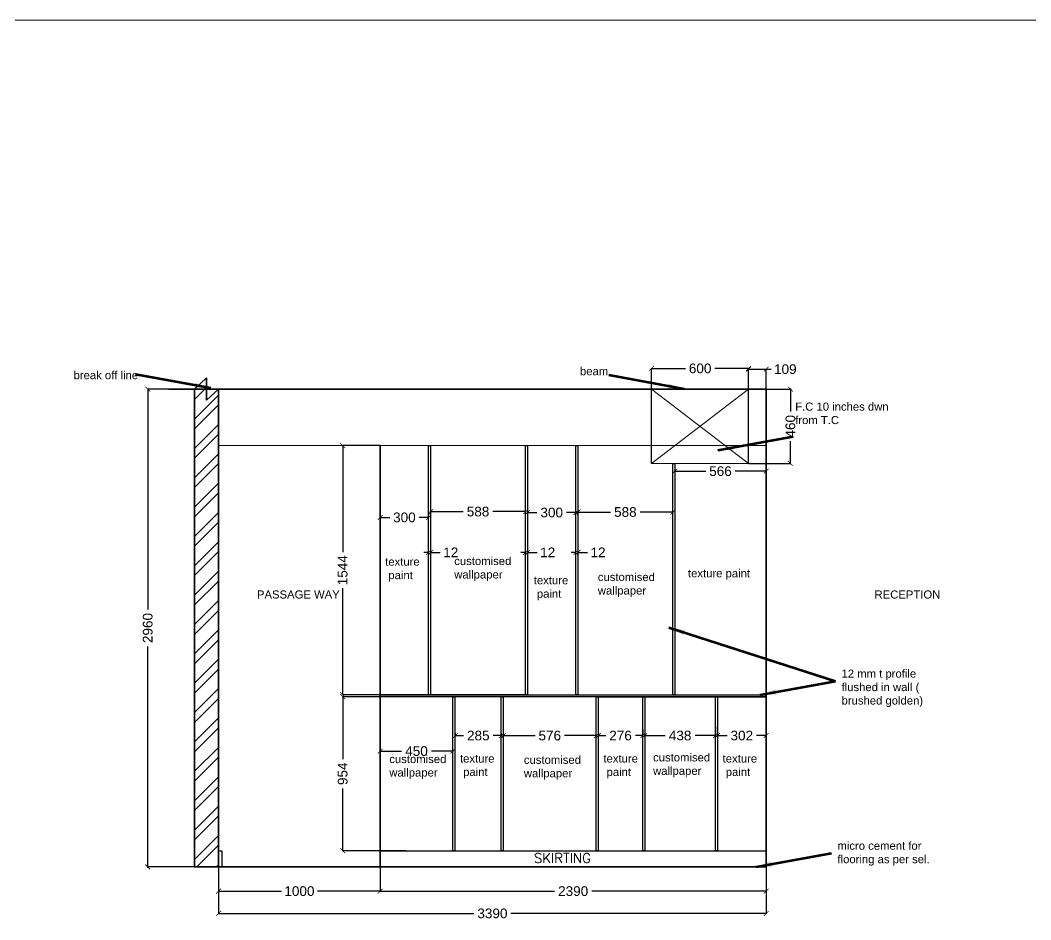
# Model space of a CAD drawing. Header units: millimetres. Extents: x 1464389 to 1998638, y -29162 to 256806.
# Drawn here: x 1547178 to 1553435, y 86142 to 91715 of the extents above; entities that cross this region are included whole.
import ezdxf

# ---------------------------------------------------------------- set-up
doc = ezdxf.new("R2010")
doc.units = ezdxf.units.MM
doc.header["$LTSCALE"] = 15
doc.header["$PDMODE"] = 35
doc.layers.get('0').update_dxf_attribs({"lineweight": 5})
for name, color, linetype, lineweight in [('A-Hatch', 251, 'Continuous', 9), ('dimension', 1, 'Continuous', 25), ('leader', 10, 'Continuous', 18), ('LS_DR_TEXT', 7, 'Continuous', 13), ('LS_DR_Wall', 5, 'Continuous', 35)]:
    doc.layers.add(name, color=color, linetype=linetype, lineweight=lineweight)
doc.layers.add('Furnitures', color=7, linetype='Continuous', lineweight=25, true_color=0x753b00)
doc.layers.add('LS_DR_Skirting', color=154, linetype='Continuous')
doc.layers.add('WALLS', color=200, linetype='Continuous')
doc.styles.add('ARIAL', font='arial.ttf')
doc.styles.add('ROMANS', font='romans.shx')
doc.dimstyles.new('MD50', dxfattribs={"dimscale": 50, "dimtxt": 1.9, "dimasz": 1.3, "dimexe": 1.3, "dimexo": 2.38, "dimgap": 1, "dimtad": 1, "dimdec": 0, "dimzin": 3, "dimdsep": 46, "dimtxsty": 'ROMANS', "dimblk": 'OBLIQUE', "dimcen": -1.9, "dimdle": 1.3, "dimclrd": 150, "dimclre": 150, "dimclrt": 256, "dimadec": 0, "dimazin": 0, "dimtfac": 1, "dimtdec": 0, "dimtix": 1, "dimtmove": 2, "dimatfit": 3, "dimfxl": 1, "dimtolj": 1, "dimtzin": 3, "dimarcsym": 0})
doc.dimstyles.new('SC-25', dxfattribs={"dimtxt": 60, "dimasz": 30, "dimexe": 0, "dimexo": 0, "dimgap": 25, "dimtad": 0, "dimdec": 0, "dimzin": 0, "dimdsep": 46, "dimtxsty": 'ARIAL', "dimblk": 'ARCHTICK', "dimcen": 0.09, "dimdle": 3, "dimclrd": 251, "dimclre": 251, "dimclrt": 1, "dimadec": 0, "dimazin": 0, "dimtfac": 1, "dimtdec": 0, "dimtofl": 0, "dimtmove": 0, "dimatfit": 2, "dimfxl": 100, "dimtolj": 1, "dimtzin": 0, "dimarcsym": 0})

# ---------------------------------------------------------------- blocks, each defined once
blk = doc.blocks.new('_Oblique')
at = {"color": 0, "linetype": 'ByBlock', "lineweight": -2}
blk.add_line((-0.5, -0.5), (0.5, 0.5), dxfattribs=at)
blk = doc.blocks.new('_ArchTick')
at = {"color": 0, "linetype": 'ByBlock', "const_width": 0.15}
blk.add_lwpolyline([(-0.5, -0.5), (0.5, 0.5)], dxfattribs=at)
blk = doc.blocks.new('*D2290')
at = {"layer": 'Defpoints', "color": 0, "ltscale": 0.25, "transparency": 16777216}
for p in [(1548407, 86469.5), (1549407, 86469.5), (1549407, 86319.4)]:
    blk.add_point(p, dxfattribs=at)
at = {"layer": 'dimension', "color": 251, "lineweight": -2, "ltscale": 0.25, "transparency": 16777216}
for p, q in [((1548407, 86469.5), (1548407, 86319.4)), ((1549407, 86469.5), (1549407, 86319.4)), ((1548404, 86319.4), (1548795.4, 86319.4)), ((1549410, 86319.4), (1549018.7, 86319.4))]:
    blk.add_line(p, q, dxfattribs=at)
at = {"layer": 'dimension', "color": 251, "lineweight": -2, "ltscale": 0.25, "transparency": 16777216, "xscale": 30, "yscale": 30, "zscale": 30, "rotation": 180}
blk.add_blockref('_ArchTick', (1548407, 86319.4), dxfattribs=at)
at = {"layer": 'dimension', "color": 251, "lineweight": -2, "ltscale": 0.25, "transparency": 16777216, "xscale": 30, "yscale": 30, "zscale": 30}
blk.add_blockref('_ArchTick', (1549407, 86319.4), dxfattribs=at)
at = {"layer": 'dimension', "color": 1, "ltscale": 0.25, "transparency": 16777216, "insert": (1548907, 86319.4), "char_height": 60, "attachment_point": 5, "style": 'ARIAL'}
blk.add_mtext('\\A1;1000', dxfattribs=at)
blk = doc.blocks.new('*D2291')
at = {"layer": 'Defpoints', "color": 0, "ltscale": 0.25, "transparency": 16777216}
for p in [(1549407, 86469.5), (1551796.8, 86469.5), (1551796.8, 86319.4)]:
    blk.add_point(p, dxfattribs=at)
at = {"layer": 'dimension', "color": 251, "lineweight": -2, "ltscale": 0.25, "transparency": 16777216}
for p, q in [((1549407, 86469.5), (1549407, 86319.4)), ((1551796.8, 86469.5), (1551796.8, 86319.4)), ((1549404, 86319.4), (1550486.9, 86319.4)), ((1551799.8, 86319.4), (1550716.9, 86319.4))]:
    blk.add_line(p, q, dxfattribs=at)
at = {"layer": 'dimension', "color": 251, "lineweight": -2, "ltscale": 0.25, "transparency": 16777216, "xscale": 30, "yscale": 30, "zscale": 30, "rotation": 180}
blk.add_blockref('_ArchTick', (1549407, 86319.4), dxfattribs=at)
at = {"layer": 'dimension', "color": 251, "lineweight": -2, "ltscale": 0.25, "transparency": 16777216, "xscale": 30, "yscale": 30, "zscale": 30}
blk.add_blockref('_ArchTick', (1551796.8, 86319.4), dxfattribs=at)
at = {"layer": 'dimension', "color": 1, "ltscale": 0.25, "transparency": 16777216, "insert": (1550601.9, 86319.4), "char_height": 60, "attachment_point": 5, "style": 'ARIAL'}
blk.add_mtext('\\A1;2390', dxfattribs=at)
blk = doc.blocks.new('*D1637')
at = {"layer": 'Defpoints', "color": 0, "ltscale": 0.25, "transparency": 16777216}
for p in [(1548407, 86469.5), (1551796.8, 86469.5), (1551796.8, 86181.3)]:
    blk.add_point(p, dxfattribs=at)
at = {"layer": 'dimension', "color": 251, "lineweight": -2, "ltscale": 0.25, "transparency": 16777216}
for p, q in [((1548407, 86469.5), (1548407, 86181.3)), ((1551796.8, 86469.5), (1551796.8, 86181.3)), ((1548404, 86181.3), (1549987.5, 86181.3)), ((1551799.8, 86181.3), (1550216.4, 86181.3))]:
    blk.add_line(p, q, dxfattribs=at)
at = {"layer": 'dimension', "color": 251, "lineweight": -2, "ltscale": 0.25, "transparency": 16777216, "xscale": 30, "yscale": 30, "zscale": 30, "rotation": 180}
blk.add_blockref('_ArchTick', (1548407, 86181.3), dxfattribs=at)
at = {"layer": 'dimension', "color": 251, "lineweight": -2, "ltscale": 0.25, "transparency": 16777216, "xscale": 30, "yscale": 30, "zscale": 30}
blk.add_blockref('_ArchTick', (1551796.8, 86181.3), dxfattribs=at)
at = {"layer": 'dimension', "color": 1, "ltscale": 0.25, "transparency": 16777216, "insert": (1550101.9, 86181.3), "char_height": 60, "attachment_point": 5, "style": 'ARIAL'}
blk.add_mtext('\\A1;3390', dxfattribs=at)
blk = doc.blocks.new('*D2292')
at = {"layer": 'Defpoints', "color": 0, "ltscale": 0.25, "transparency": 16777216}
for p in [(1547968, 89429.5), (1548257, 89429.5), (1548257, 86469.5)]:
    blk.add_point(p, dxfattribs=at)
at = {"layer": 'dimension', "color": 251, "lineweight": -2, "ltscale": 0.25, "transparency": 16777216}
for p, q in [((1547968, 89432.5), (1547968, 88064.5)), ((1548257, 89429.5), (1547968, 89429.5)), ((1547968, 86466.5), (1547968, 87834.5)), ((1548257, 86469.5), (1547968, 86469.5))]:
    blk.add_line(p, q, dxfattribs=at)
at = {"layer": 'dimension', "color": 251, "lineweight": -2, "ltscale": 0.25, "transparency": 16777216, "xscale": 30, "yscale": 30, "zscale": 30}
for p, rotation in [((1547968, 89429.5), 90), ((1547968, 86469.5), 270)]:
    blk.add_blockref('_ArchTick', p, dxfattribs=dict(at, rotation=rotation))
at = {"layer": 'dimension', "color": 1, "ltscale": 0.25, "transparency": 16777216, "insert": (1547968, 87949.5), "char_height": 60, "attachment_point": 5, "rotation": 90, "style": 'ARIAL'}
blk.add_mtext('\\A1;2960', dxfattribs=at)
blk = doc.blocks.new('*D2293')
at = {"layer": 'Defpoints', "color": 0, "ltscale": 0.25, "transparency": 16777216}
for p in [(1551687.8, 89429.5), (1551687.8, 88969.5), (1551947, 88969.5)]:
    blk.add_point(p, dxfattribs=at)
at = {"layer": 'dimension', "color": 251, "lineweight": -2, "ltscale": 0.25, "transparency": 16777216}
for p, q in [((1551687.8, 89429.5), (1551947, 89429.5)), ((1551947, 89432.5), (1551947, 89291.9)), ((1551947, 88966.5), (1551947, 89107.1)), ((1551687.8, 88969.5), (1551947, 88969.5))]:
    blk.add_line(p, q, dxfattribs=at)
at = {"layer": 'dimension', "color": 251, "lineweight": -2, "ltscale": 0.25, "transparency": 16777216, "xscale": 30, "yscale": 30, "zscale": 30}
for p, rotation in [((1551947, 89429.5), 90), ((1551947, 88969.5), 270)]:
    blk.add_blockref('_ArchTick', p, dxfattribs=dict(at, rotation=rotation))
at = {"layer": 'dimension', "color": 1, "ltscale": 0.25, "transparency": 16777216, "insert": (1551947, 89199.5), "char_height": 60, "attachment_point": 5, "rotation": 90, "style": 'ARIAL'}
blk.add_mtext('\\A1;460', dxfattribs=at)
blk = doc.blocks.new('*D2294')
at = {"layer": 'Defpoints', "color": 0, "ltscale": 0.25, "transparency": 16777216}
for p in [(1551687.8, 89557.7), (1551087.8, 88969.5), (1551687.8, 88969.5)]:
    blk.add_point(p, dxfattribs=at)
at = {"layer": 'dimension', "color": 251, "lineweight": -2, "ltscale": 0.25, "transparency": 16777216}
for p, q in [((1551084.8, 89557.7), (1551296.5, 89557.7)), ((1551087.8, 88969.5), (1551087.8, 89557.7)), ((1551690.8, 89557.7), (1551479.2, 89557.7)), ((1551687.8, 88969.5), (1551687.8, 89557.7))]:
    blk.add_line(p, q, dxfattribs=at)
at = {"layer": 'dimension', "color": 251, "lineweight": -2, "ltscale": 0.25, "transparency": 16777216, "xscale": 30, "yscale": 30, "zscale": 30, "rotation": 180}
blk.add_blockref('_ArchTick', (1551087.8, 89557.7), dxfattribs=at)
at = {"layer": 'dimension', "color": 251, "lineweight": -2, "ltscale": 0.25, "transparency": 16777216, "xscale": 30, "yscale": 30, "zscale": 30}
blk.add_blockref('_ArchTick', (1551687.8, 89557.7), dxfattribs=at)
at = {"layer": 'dimension', "color": 1, "ltscale": 0.25, "transparency": 16777216, "insert": (1551387.8, 89557.7), "char_height": 60, "attachment_point": 5, "style": 'ARIAL'}
blk.add_mtext('\\A1;600', dxfattribs=at)
blk = doc.blocks.new('*D1638')
at = {"layer": 'Defpoints', "color": 0, "ltscale": 0.25, "transparency": 16777216}
for p in [(1551796.8, 89552.9), (1551687.8, 89433.4), (1551796.8, 89429.5)]:
    blk.add_point(p, dxfattribs=at)
at = {"layer": 'dimension', "color": 251, "lineweight": -2, "ltscale": 0.25, "transparency": 16777216}
for p, q in [((1551684.8, 89552.9), (1551796.8, 89552.9)), ((1551687.8, 89433.4), (1551687.8, 89552.9)), ((1551796.8, 89429.5), (1551796.8, 89552.9)), ((1551796.8, 89552.9), (1551826.8, 89552.9))]:
    blk.add_line(p, q, dxfattribs=at)
at = {"layer": 'dimension', "color": 251, "lineweight": -2, "ltscale": 0.25, "transparency": 16777216, "xscale": 30, "yscale": 30, "zscale": 30, "rotation": 180}
blk.add_blockref('_ArchTick', (1551687.8, 89552.9), dxfattribs=at)
at = {"layer": 'dimension', "color": 251, "lineweight": -2, "ltscale": 0.25, "transparency": 16777216, "xscale": 30, "yscale": 30, "zscale": 30}
blk.add_blockref('_ArchTick', (1551796.8, 89552.9), dxfattribs=at)
at = {"layer": 'dimension', "color": 1, "ltscale": 0.25, "transparency": 16777216, "insert": (1551915.4, 89552.9), "char_height": 60, "attachment_point": 5, "style": 'ARIAL'}
blk.add_mtext('\\A1;109', dxfattribs=at)
blk = doc.blocks.new('*D2295')
at = {"layer": 'Defpoints', "color": 0, "ltscale": 0.25, "transparency": 16777216}
for p in [(1549407, 88634.6), (1549707, 88634.6), (1549707, 88634.6)]:
    blk.add_point(p, dxfattribs=at)
at = {"layer": 'dimension', "color": 251, "lineweight": -2, "ltscale": 0.25, "transparency": 16777216}
for p, q in [((1549404, 88634.6), (1549465.9, 88634.6)), ((1549710, 88634.6), (1549648.2, 88634.6))]:
    blk.add_line(p, q, dxfattribs=at)
at = {"layer": 'dimension', "color": 251, "lineweight": -2, "ltscale": 0.25, "transparency": 16777216, "xscale": 30, "yscale": 30, "zscale": 30, "rotation": 180}
blk.add_blockref('_ArchTick', (1549407, 88634.6), dxfattribs=at)
at = {"layer": 'dimension', "color": 251, "lineweight": -2, "ltscale": 0.25, "transparency": 16777216, "xscale": 30, "yscale": 30, "zscale": 30}
blk.add_blockref('_ArchTick', (1549707, 88634.6), dxfattribs=at)
at = {"layer": 'dimension', "color": 1, "ltscale": 0.25, "transparency": 16777216, "insert": (1549557, 88634.6), "char_height": 60, "attachment_point": 5, "style": 'ARIAL'}
blk.add_mtext('\\A1;300', dxfattribs=at)
blk = doc.blocks.new('*D2296')
at = {"layer": 'Defpoints', "color": 0, "ltscale": 0.25, "transparency": 16777216}
for p in [(1550307, 88670.5), (1550307, 88658), (1549719, 88648.7)]:
    blk.add_point(p, dxfattribs=at)
at = {"layer": 'dimension', "color": 251, "lineweight": -2, "ltscale": 0.25, "transparency": 16777216}
for p, q in [((1549716, 88670.5), (1549921.7, 88670.5)), ((1549719, 88648.7), (1549719, 88670.5)), ((1550310, 88670.5), (1550104.4, 88670.5)), ((1550307, 88658), (1550307, 88670.5))]:
    blk.add_line(p, q, dxfattribs=at)
at = {"layer": 'dimension', "color": 251, "lineweight": -2, "ltscale": 0.25, "transparency": 16777216, "xscale": 30, "yscale": 30, "zscale": 30, "rotation": 180}
blk.add_blockref('_ArchTick', (1549719, 88670.5), dxfattribs=at)
at = {"layer": 'dimension', "color": 251, "lineweight": -2, "ltscale": 0.25, "transparency": 16777216, "xscale": 30, "yscale": 30, "zscale": 30}
blk.add_blockref('_ArchTick', (1550307, 88670.5), dxfattribs=at)
at = {"layer": 'dimension', "color": 1, "ltscale": 0.25, "transparency": 16777216, "insert": (1550013, 88670.5), "char_height": 60, "attachment_point": 5, "style": 'ARIAL'}
blk.add_mtext('\\A1;588', dxfattribs=at)
blk = doc.blocks.new('*D2297')
at = {"layer": 'Defpoints', "color": 0, "ltscale": 0.25, "transparency": 16777216}
for p in [(1550319, 88664.9), (1550619, 88664.9), (1550619, 88664.9)]:
    blk.add_point(p, dxfattribs=at)
at = {"layer": 'dimension', "color": 251, "lineweight": -2, "ltscale": 0.25, "transparency": 16777216}
for p, q in [((1550316, 88664.9), (1550377.9, 88664.9)), ((1550622, 88664.9), (1550560.2, 88664.9))]:
    blk.add_line(p, q, dxfattribs=at)
at = {"layer": 'dimension', "color": 251, "lineweight": -2, "ltscale": 0.25, "transparency": 16777216, "xscale": 30, "yscale": 30, "zscale": 30, "rotation": 180}
blk.add_blockref('_ArchTick', (1550319, 88664.9), dxfattribs=at)
at = {"layer": 'dimension', "color": 251, "lineweight": -2, "ltscale": 0.25, "transparency": 16777216, "xscale": 30, "yscale": 30, "zscale": 30}
blk.add_blockref('_ArchTick', (1550619, 88664.9), dxfattribs=at)
at = {"layer": 'dimension', "color": 1, "ltscale": 0.25, "transparency": 16777216, "insert": (1550469, 88664.9), "char_height": 60, "attachment_point": 5, "style": 'ARIAL'}
blk.add_mtext('\\A1;300', dxfattribs=at)
blk = doc.blocks.new('*D2298')
at = {"layer": 'Defpoints', "color": 0, "ltscale": 0.25, "transparency": 16777216}
for p in [(1551219, 88668), (1550631, 88651.4), (1551219, 88651.4)]:
    blk.add_point(p, dxfattribs=at)
at = {"layer": 'dimension', "color": 251, "lineweight": -2, "ltscale": 0.25, "transparency": 16777216}
for p, q in [((1550628, 88668), (1550833.7, 88668)), ((1550631, 88651.4), (1550631, 88668)), ((1551222, 88668), (1551016.4, 88668)), ((1551219, 88651.4), (1551219, 88668))]:
    blk.add_line(p, q, dxfattribs=at)
at = {"layer": 'dimension', "color": 251, "lineweight": -2, "ltscale": 0.25, "transparency": 16777216, "xscale": 30, "yscale": 30, "zscale": 30, "rotation": 180}
blk.add_blockref('_ArchTick', (1550631, 88668), dxfattribs=at)
at = {"layer": 'dimension', "color": 251, "lineweight": -2, "ltscale": 0.25, "transparency": 16777216, "xscale": 30, "yscale": 30, "zscale": 30}
blk.add_blockref('_ArchTick', (1551219, 88668), dxfattribs=at)
at = {"layer": 'dimension', "color": 1, "ltscale": 0.25, "transparency": 16777216, "insert": (1550925, 88668), "char_height": 60, "attachment_point": 5, "style": 'ARIAL'}
blk.add_mtext('\\A1;588', dxfattribs=at)
blk = doc.blocks.new('*D2299')
at = {"layer": 'Defpoints', "color": 0, "ltscale": 0.25, "transparency": 16777216}
for p in [(1551231, 88920.9), (1551796.8, 88920.9), (1551796.8, 88920.9)]:
    blk.add_point(p, dxfattribs=at)
at = {"layer": 'dimension', "color": 251, "lineweight": -2, "ltscale": 0.25, "transparency": 16777216}
for p, q in [((1551228, 88920.9), (1551422.7, 88920.9)), ((1551799.8, 88920.9), (1551605.2, 88920.9))]:
    blk.add_line(p, q, dxfattribs=at)
at = {"layer": 'dimension', "color": 251, "lineweight": -2, "ltscale": 0.25, "transparency": 16777216, "xscale": 30, "yscale": 30, "zscale": 30, "rotation": 180}
blk.add_blockref('_ArchTick', (1551231, 88920.9), dxfattribs=at)
at = {"layer": 'dimension', "color": 251, "lineweight": -2, "ltscale": 0.25, "transparency": 16777216, "xscale": 30, "yscale": 30, "zscale": 30}
blk.add_blockref('_ArchTick', (1551796.8, 88920.9), dxfattribs=at)
at = {"layer": 'dimension', "color": 1, "ltscale": 0.25, "transparency": 16777216, "insert": (1551513.9, 88920.9), "char_height": 60, "attachment_point": 5, "style": 'ARIAL'}
blk.add_mtext('\\A1;566', dxfattribs=at)
blk = doc.blocks.new('*D1639')
at = {"layer": 'Defpoints', "color": 0, "ltscale": 0.25, "transparency": 16777216}
for p in [(1549719, 88418.2), (1549707, 88403.5), (1549719, 88403.5)]:
    blk.add_point(p, dxfattribs=at)
at = {"layer": 'dimension', "color": 251, "lineweight": -2, "ltscale": 0.25, "transparency": 16777216}
for p, q in [((1549707, 88418.2), (1549677, 88418.2)), ((1549707, 88403.5), (1549707, 88418.2)), ((1549719, 88403.5), (1549719, 88418.2)), ((1549719, 88418.2), (1549779, 88418.2))]:
    blk.add_line(p, q, dxfattribs=at)
at = {"layer": 'dimension', "color": 251, "lineweight": -2, "ltscale": 0.25, "transparency": 16777216, "xscale": 30, "yscale": 30, "zscale": 30}
blk.add_blockref('_ArchTick', (1549707, 88418.2), dxfattribs=at)
at = {"layer": 'dimension', "color": 251, "lineweight": -2, "ltscale": 0.25, "transparency": 16777216, "xscale": 30, "yscale": 30, "zscale": 30, "rotation": 180}
blk.add_blockref('_ArchTick', (1549719, 88418.2), dxfattribs=at)
at = {"layer": 'dimension', "color": 1, "ltscale": 0.25, "transparency": 16777216, "insert": (1549843.9, 88418.2), "char_height": 60, "attachment_point": 5, "style": 'ARIAL'}
blk.add_mtext('\\A1;12', dxfattribs=at)
blk = doc.blocks.new('*D1640')
at = {"layer": 'Defpoints', "color": 0, "ltscale": 0.25, "transparency": 16777216}
for p in [(1550319, 88418.2), (1550307, 88403.5), (1550319, 88403.5)]:
    blk.add_point(p, dxfattribs=at)
at = {"layer": 'dimension', "color": 251, "lineweight": -2, "ltscale": 0.25, "transparency": 16777216}
for p, q in [((1550307, 88418.2), (1550277, 88418.2)), ((1550307, 88403.5), (1550307, 88418.2)), ((1550319, 88403.5), (1550319, 88418.2)), ((1550319, 88418.2), (1550379, 88418.2))]:
    blk.add_line(p, q, dxfattribs=at)
at = {"layer": 'dimension', "color": 251, "lineweight": -2, "ltscale": 0.25, "transparency": 16777216, "xscale": 30, "yscale": 30, "zscale": 30}
blk.add_blockref('_ArchTick', (1550307, 88418.2), dxfattribs=at)
at = {"layer": 'dimension', "color": 251, "lineweight": -2, "ltscale": 0.25, "transparency": 16777216, "xscale": 30, "yscale": 30, "zscale": 30, "rotation": 180}
blk.add_blockref('_ArchTick', (1550319, 88418.2), dxfattribs=at)
at = {"layer": 'dimension', "color": 1, "ltscale": 0.25, "transparency": 16777216, "insert": (1550443.9, 88418.2), "char_height": 60, "attachment_point": 5, "style": 'ARIAL'}
blk.add_mtext('\\A1;12', dxfattribs=at)
blk = doc.blocks.new('*D1641')
at = {"layer": 'Defpoints', "color": 0, "ltscale": 0.25, "transparency": 16777216}
for p in [(1550631, 88418.2), (1550619, 88403.5), (1550631, 88403.5)]:
    blk.add_point(p, dxfattribs=at)
at = {"layer": 'dimension', "color": 251, "lineweight": -2, "ltscale": 0.25, "transparency": 16777216}
for p, q in [((1550619, 88418.2), (1550589, 88418.2)), ((1550619, 88403.5), (1550619, 88418.2)), ((1550631, 88403.5), (1550631, 88418.2)), ((1550631, 88418.2), (1550691, 88418.2))]:
    blk.add_line(p, q, dxfattribs=at)
at = {"layer": 'dimension', "color": 251, "lineweight": -2, "ltscale": 0.25, "transparency": 16777216, "xscale": 30, "yscale": 30, "zscale": 30}
blk.add_blockref('_ArchTick', (1550619, 88418.2), dxfattribs=at)
at = {"layer": 'dimension', "color": 251, "lineweight": -2, "ltscale": 0.25, "transparency": 16777216, "xscale": 30, "yscale": 30, "zscale": 30, "rotation": 180}
blk.add_blockref('_ArchTick', (1550631, 88418.2), dxfattribs=at)
at = {"layer": 'dimension', "color": 1, "ltscale": 0.25, "transparency": 16777216, "insert": (1550755.9, 88418.2), "char_height": 60, "attachment_point": 5, "style": 'ARIAL'}
blk.add_mtext('\\A1;12', dxfattribs=at)
blk = doc.blocks.new('*D2300')
at = {"layer": 'Defpoints', "color": 0, "ltscale": 0.25, "transparency": 16777216}
for p in [(1549407, 87186.9), (1549857, 87186.9), (1549857, 87186.9)]:
    blk.add_point(p, dxfattribs=at)
at = {"layer": 'dimension', "color": 251, "lineweight": -2, "ltscale": 0.25, "transparency": 16777216}
for p, q in [((1549404, 87186.9), (1549539.6, 87186.9)), ((1549860, 87186.9), (1549724.4, 87186.9))]:
    blk.add_line(p, q, dxfattribs=at)
at = {"layer": 'dimension', "color": 251, "lineweight": -2, "ltscale": 0.25, "transparency": 16777216, "xscale": 30, "yscale": 30, "zscale": 30, "rotation": 180}
blk.add_blockref('_ArchTick', (1549407, 87186.9), dxfattribs=at)
at = {"layer": 'dimension', "color": 251, "lineweight": -2, "ltscale": 0.25, "transparency": 16777216, "xscale": 30, "yscale": 30, "zscale": 30}
blk.add_blockref('_ArchTick', (1549857, 87186.9), dxfattribs=at)
at = {"layer": 'dimension', "color": 1, "ltscale": 0.25, "transparency": 16777216, "insert": (1549632, 87186.9), "char_height": 60, "attachment_point": 5, "style": 'ARIAL'}
blk.add_mtext('\\A1;450', dxfattribs=at)
blk = doc.blocks.new('*D2301')
at = {"layer": 'Defpoints', "color": 0, "ltscale": 0.25, "transparency": 16777216}
for p in [(1549872, 87298.1), (1550157, 87298.1), (1550157, 87283.1)]:
    blk.add_point(p, dxfattribs=at)
at = {"layer": 'dimension', "color": 251, "lineweight": -2, "ltscale": 0.25, "transparency": 16777216}
for p, q in [((1549869, 87283.1), (1549922.5, 87283.1)), ((1549872, 87298.1), (1549872, 87283.1)), ((1550160, 87283.1), (1550106.6, 87283.1)), ((1550157, 87298.1), (1550157, 87283.1))]:
    blk.add_line(p, q, dxfattribs=at)
at = {"layer": 'dimension', "color": 251, "lineweight": -2, "ltscale": 0.25, "transparency": 16777216, "xscale": 30, "yscale": 30, "zscale": 30, "rotation": 180}
blk.add_blockref('_ArchTick', (1549872, 87283.1), dxfattribs=at)
at = {"layer": 'dimension', "color": 251, "lineweight": -2, "ltscale": 0.25, "transparency": 16777216, "xscale": 30, "yscale": 30, "zscale": 30}
blk.add_blockref('_ArchTick', (1550157, 87283.1), dxfattribs=at)
at = {"layer": 'dimension', "color": 1, "ltscale": 0.25, "transparency": 16777216, "insert": (1550014.5, 87283.1), "char_height": 60, "attachment_point": 5, "style": 'ARIAL'}
blk.add_mtext('\\A1;285', dxfattribs=at)
blk = doc.blocks.new('*D2302')
at = {"layer": 'Defpoints', "color": 0, "ltscale": 0.25, "transparency": 16777216}
for p in [(1550745, 87283.1), (1550169.1, 87269.2), (1550745, 87269.2)]:
    blk.add_point(p, dxfattribs=at)
at = {"layer": 'dimension', "color": 251, "lineweight": -2, "ltscale": 0.25, "transparency": 16777216}
for p, q in [((1550166.1, 87283.1), (1550365.8, 87283.1)), ((1550169.1, 87269.2), (1550169.1, 87283.1)), ((1550748, 87283.1), (1550548.3, 87283.1)), ((1550745, 87269.2), (1550745, 87283.1))]:
    blk.add_line(p, q, dxfattribs=at)
at = {"layer": 'dimension', "color": 251, "lineweight": -2, "ltscale": 0.25, "transparency": 16777216, "xscale": 30, "yscale": 30, "zscale": 30, "rotation": 180}
blk.add_blockref('_ArchTick', (1550169.1, 87283.1), dxfattribs=at)
at = {"layer": 'dimension', "color": 251, "lineweight": -2, "ltscale": 0.25, "transparency": 16777216, "xscale": 30, "yscale": 30, "zscale": 30}
blk.add_blockref('_ArchTick', (1550745, 87283.1), dxfattribs=at)
at = {"layer": 'dimension', "color": 1, "ltscale": 0.25, "transparency": 16777216, "insert": (1550457.1, 87283.1), "char_height": 60, "attachment_point": 5, "style": 'ARIAL'}
blk.add_mtext('\\A1;576', dxfattribs=at)
blk = doc.blocks.new('*D2303')
at = {"layer": 'Defpoints', "color": 0, "ltscale": 0.25, "transparency": 16777216}
for p in [(1550757, 87320.5), (1551033, 87320.5), (1551033, 87283.1)]:
    blk.add_point(p, dxfattribs=at)
at = {"layer": 'dimension', "color": 251, "lineweight": -2, "ltscale": 0.25, "transparency": 16777216}
for p, q in [((1550754, 87283.1), (1550803.3, 87283.1)), ((1550757, 87320.5), (1550757, 87283.1)), ((1551036, 87283.1), (1550986.8, 87283.1)), ((1551033, 87320.5), (1551033, 87283.1))]:
    blk.add_line(p, q, dxfattribs=at)
at = {"layer": 'dimension', "color": 251, "lineweight": -2, "ltscale": 0.25, "transparency": 16777216, "xscale": 30, "yscale": 30, "zscale": 30, "rotation": 180}
blk.add_blockref('_ArchTick', (1550757, 87283.1), dxfattribs=at)
at = {"layer": 'dimension', "color": 251, "lineweight": -2, "ltscale": 0.25, "transparency": 16777216, "xscale": 30, "yscale": 30, "zscale": 30}
blk.add_blockref('_ArchTick', (1551033, 87283.1), dxfattribs=at)
at = {"layer": 'dimension', "color": 1, "ltscale": 0.25, "transparency": 16777216, "insert": (1550895, 87283.1), "char_height": 60, "attachment_point": 5, "style": 'ARIAL'}
blk.add_mtext('\\A1;276', dxfattribs=at)
blk = doc.blocks.new('*D2304')
at = {"layer": 'Defpoints', "color": 0, "ltscale": 0.25, "transparency": 16777216}
for p in [(1551045, 87338.2), (1551483, 87338.2), (1551483, 87283.1)]:
    blk.add_point(p, dxfattribs=at)
at = {"layer": 'dimension', "color": 251, "lineweight": -2, "ltscale": 0.25, "transparency": 16777216}
for p, q in [((1551042, 87283.1), (1551171.5, 87283.1)), ((1551045, 87338.2), (1551045, 87283.1)), ((1551486, 87283.1), (1551356.6, 87283.1)), ((1551483, 87338.2), (1551483, 87283.1))]:
    blk.add_line(p, q, dxfattribs=at)
at = {"layer": 'dimension', "color": 251, "lineweight": -2, "ltscale": 0.25, "transparency": 16777216, "xscale": 30, "yscale": 30, "zscale": 30, "rotation": 180}
blk.add_blockref('_ArchTick', (1551045, 87283.1), dxfattribs=at)
at = {"layer": 'dimension', "color": 251, "lineweight": -2, "ltscale": 0.25, "transparency": 16777216, "xscale": 30, "yscale": 30, "zscale": 30}
blk.add_blockref('_ArchTick', (1551483, 87283.1), dxfattribs=at)
at = {"layer": 'dimension', "color": 1, "ltscale": 0.25, "transparency": 16777216, "insert": (1551264, 87283.1), "char_height": 60, "attachment_point": 5, "style": 'ARIAL'}
blk.add_mtext('\\A1;438', dxfattribs=at)
blk = doc.blocks.new('*D2305')
at = {"layer": 'Defpoints', "color": 0, "ltscale": 0.25, "transparency": 16777216}
for p in [(1551495, 87347), (1551796.8, 87347), (1551796.8, 87283.1)]:
    blk.add_point(p, dxfattribs=at)
at = {"layer": 'dimension', "color": 251, "lineweight": -2, "ltscale": 0.25, "transparency": 16777216}
for p, q in [((1551495, 87347), (1551495, 87283.1)), ((1551796.8, 87347), (1551796.8, 87283.1)), ((1551492, 87283.1), (1551555, 87283.1)), ((1551799.8, 87283.1), (1551736.9, 87283.1))]:
    blk.add_line(p, q, dxfattribs=at)
at = {"layer": 'dimension', "color": 251, "lineweight": -2, "ltscale": 0.25, "transparency": 16777216, "xscale": 30, "yscale": 30, "zscale": 30, "rotation": 180}
blk.add_blockref('_ArchTick', (1551495, 87283.1), dxfattribs=at)
at = {"layer": 'dimension', "color": 251, "lineweight": -2, "ltscale": 0.25, "transparency": 16777216, "xscale": 30, "yscale": 30, "zscale": 30}
blk.add_blockref('_ArchTick', (1551796.8, 87283.1), dxfattribs=at)
at = {"layer": 'dimension', "color": 1, "ltscale": 0.25, "transparency": 16777216, "insert": (1551645.9, 87283.1), "char_height": 60, "attachment_point": 5, "style": 'ARIAL'}
blk.add_mtext('\\A1;302', dxfattribs=at)
blk = doc.blocks.new('*D2306')
at = {"layer": 'Defpoints', "color": 0, "ltscale": 0.25, "transparency": 16777216}
for p in [(1549174.9, 87523.7), (1549523, 87523.7), (1549568, 86569.7)]:
    blk.add_point(p, dxfattribs=at)
at = {"layer": 'dimension', "color": 251, "lineweight": -2, "ltscale": 0.25, "transparency": 16777216}
for p, q in [((1549174.9, 87526.7), (1549174.9, 87137.9)), ((1549523, 87523.7), (1549174.9, 87523.7)), ((1549174.9, 86566.7), (1549174.9, 86955.6)), ((1549568, 86569.7), (1549174.9, 86569.7))]:
    blk.add_line(p, q, dxfattribs=at)
at = {"layer": 'dimension', "color": 251, "lineweight": -2, "ltscale": 0.25, "transparency": 16777216, "xscale": 30, "yscale": 30, "zscale": 30}
for p, rotation in [((1549174.9, 87523.7), 90), ((1549174.9, 86569.7), 270)]:
    blk.add_blockref('_ArchTick', p, dxfattribs=dict(at, rotation=rotation))
at = {"layer": 'dimension', "color": 1, "ltscale": 0.25, "transparency": 16777216, "insert": (1549174.9, 87046.7), "char_height": 60, "attachment_point": 5, "rotation": 90, "style": 'ARIAL'}
blk.add_mtext('\\A1;954', dxfattribs=at)
blk = doc.blocks.new('*D2307')
at = {"layer": 'Defpoints', "color": 0, "ltscale": 0.25, "transparency": 16777216}
for p in [(1549174.9, 89079.5), (1549407, 89079.5), (1549407, 87535.7)]:
    blk.add_point(p, dxfattribs=at)
at = {"layer": 'dimension', "color": 251, "lineweight": -2, "ltscale": 0.25, "transparency": 16777216}
for p, q in [((1549174.9, 89082.5), (1549174.9, 88419.2)), ((1549407, 89079.5), (1549174.9, 89079.5)), ((1549174.9, 87532.7), (1549174.9, 88196)), ((1549407, 87535.7), (1549174.9, 87535.7))]:
    blk.add_line(p, q, dxfattribs=at)
at = {"layer": 'dimension', "color": 251, "lineweight": -2, "ltscale": 0.25, "transparency": 16777216, "xscale": 30, "yscale": 30, "zscale": 30}
for p, rotation in [((1549174.9, 89079.5), 90), ((1549174.9, 87535.7), 270)]:
    blk.add_blockref('_ArchTick', p, dxfattribs=dict(at, rotation=rotation))
at = {"layer": 'dimension', "color": 1, "ltscale": 0.25, "transparency": 16777216, "insert": (1549174.9, 88307.6), "char_height": 60, "attachment_point": 5, "rotation": 90, "style": 'ARIAL'}
blk.add_mtext('\\A1;1544', dxfattribs=at)

msp = doc.modelspace()

# ---------------------------------------------------------------- hatches: boundary and pattern name
at = {"layer": 'A-Hatch'}
h = msp.add_hatch(dxfattribs=at)
h.set_pattern_fill('ANSI32', color=256, scale=13.497564)
h.set_pattern_definition([(45, (1726650.72, 567090.27), (-90.908683, 90.908683), []), (45, (1726711.32, 567090.27), (-90.908683, 90.908683), [])])
h.paths.add_polyline_path([(1551901.4, 87578.4), (1551698.9, 87578.4)])
h.paths.add_polyline_path([(1548406.3, 89429.5), (1548257.8, 89429.5), (1548257, 86469.5), (1548405.5, 86469.5)])

# ---------------------------------------------------------------- linework, layer by layer
at = {"ltscale": 0.25}
for p, q in [((1551087.8, 89429.5), (1551687.8, 88969.5)), ((1551087.8, 88969.5), (1551687.8, 89429.5)), ((1548407, 89079.5), (1551796.8, 89079.5))]:
    msp.add_line(p, q, dxfattribs=at)
msp.add_lwpolyline([(1566247, 91715.1), (1520964.5, 91715.1)], dxfattribs=at)
msp.add_lwpolyline([(1551087.8, 89429.5), (1551687.8, 89429.5), (1551687.8, 88969.5), (1551087.8, 88969.5)], close=True, dxfattribs=at)
msp.add_lwpolyline([(1551087.8, 89429.5), (1551687.8, 89429.5), (1551687.8, 88969.5), (1551087.8, 88969.5)], close=True, dxfattribs=at)
at = {"layer": 'Furnitures', "ltscale": 0.25}
for p, q in [((1550319, 87535.7), (1549407, 87535.7)), ((1550307, 87535.7), (1551231, 87535.7)), ((1550757, 87523.7), (1551796.8, 87523.7)), ((1551045, 87523.7), (1551796.8, 87523.7))]:
    msp.add_line(p, q, dxfattribs=at)
for points in [[(1549719, 89079.5), (1549719, 87535.7), (1549707, 87535.7), (1549707, 89079.5)], [(1550319, 89079.5), (1550319, 87535.7), (1550307, 87535.7), (1550307, 89079.5)], [(1550631, 89079.5), (1550631, 87535.7), (1550619, 87535.7), (1550619, 89079.5)], [(1551231, 88969.5), (1551231, 87535.7), (1551219, 87535.7), (1551219, 88969.5)], [(1549407, 87535.7), (1551796.8, 87535.7), (1551796.8, 87523.7), (1549407, 87523.7)], [(1549869, 87523.7), (1549869, 86569.7), (1549857, 86569.7), (1549857, 87523.7)], [(1550169, 87523.7), (1550169, 86569.7), (1550157, 86569.7), (1550157, 87523.7)], [(1550757, 87523.7), (1550757, 86569.7), (1550745, 86569.7), (1550745, 87523.7)], [(1551045, 87523.7), (1551045, 86569.7), (1551033, 86569.7), (1551033, 87523.7)], [(1551495, 87523.7), (1551495, 86569.7), (1551483, 86569.7), (1551483, 87523.7)]]:
    msp.add_lwpolyline(points, close=True, dxfattribs=at)
at = {"layer": 'LS_DR_Skirting', "ltscale": 0.25}
for p, q in [((1548407, 86569.7), (1548427, 86569.7)), ((1548427, 86569.7), (1548427, 86469.5)), ((1549407, 86569.7), (1551796.8, 86569.7))]:
    msp.add_line(p, q, dxfattribs=at)
at = {"layer": 'LS_DR_Wall'}
for p, q in [((1548257, 89429.5), (1548332, 89500.2)), ((1548332, 89362), (1548332, 89500.2)), ((1548407, 89429.5), (1548332, 89362)), ((1548407, 86469.5), (1548407, 89429.5)), ((1549407, 89079.5), (1549407, 86469.5))]:
    msp.add_line(p, q, dxfattribs=at)
msp.add_lwpolyline([(1548257, 89429.5), (1551796.8, 89429.5), (1551796.8, 86469.5), (1548257, 86469.5)], close=True, dxfattribs=at)
at = {"layer": 'WALLS'}
for p, q in [((1548099.3, 89429.5), (1548257, 89429.5)), ((1548407, 89429.5), (1548528.8, 89429.5))]:
    msp.add_line(p, q, dxfattribs=at)

# ---------------------------------------------------------------- texts
at = {"layer": 'LS_DR_TEXT', "char_height": 50, "style": 'ARIAL'}
for s, insert, attachment_point in [('break off line', (1547908.6, 89541.1), 3), ('beam', (1550818.7, 89565.7), 3), ('F.C 10 inches dwn from T.C', (1551976.5, 89346.2), 1), ('texture\\P paint', (1549438.1, 88385.6), 1), ('customised\\Pwallpaper', (1549865.6, 88389.6), 1), ('customised\\Pwallpaper', (1550754.5, 88290.4), 1), ('texture paint', (1551312.5, 88313.8), 1), ('texture\\P paint', (1550357.9, 88270.5), 1), ('PASSAGE WAY', (1548644.2, 88182.3), 1), ('RECEPTION', (1552467.5, 88182.3), 1), ('12 mm t profile flushed in wall ( brushed golden)', (1552263.5, 87692.1), 1), ('customised\\Pwallpaper', (1549463.6, 87162.8), 1), ('texture\\P paint', (1549901.2, 87166.1), 1), ('customised\\Pwallpaper', (1550296.7, 87158.1), 1), ('texture\\P paint', (1550789.2, 87166.1), 1), ('customised\\Pwallpaper', (1551096.7, 87173.1), 1), ('texture\\P paint', (1551527.2, 87166.1), 1), ('micro cement for flooring as per sel.', (1552238.2, 86625.9), 1)]:
    msp.add_mtext_dynamic_manual_height_columns(s, width=601.013, gutter_width=375, heights=[0], dxfattribs=dict(at, insert=insert, attachment_point=attachment_point))
at = {"layer": 'LS_DR_TEXT', "ltscale": 0.25, "insert": (1550300.3, 86554.4), "char_height": 60, "attachment_point": 1, "style": 'ROMANS'}
msp.add_mtext_dynamic_manual_height_columns('\\pxqc;SKIRTING ', width=469.919, gutter_width=375, heights=[0], dxfattribs=at)

# ---------------------------------------------------------------- dimensions: what is measured, and where the dimension line sits
at = {"layer": 'dimension', "ltscale": 0.25}
for base, p1, p2, picture, middle in [((1551687.8, 89557.7), (1551087.8, 88969.5), (1551687.8, 88969.5), '*D2294', (1551387.8, 89557.7)), ((1551796.8, 89552.9), (1551687.8, 89433.4), (1551796.8, 89429.5), '*D1638', (1551915.4, 89552.9)), ((1551796.8, 88920.9), (1551231, 88920.9), (1551796.8, 88920.9), '*D2299', (1551513.9, 88920.9)), ((1549707, 88634.6), (1549407, 88634.6), (1549707, 88634.6), '*D2295', (1549557, 88634.6)), ((1550307, 88670.5), (1549719, 88648.7), (1550307, 88658), '*D2296', (1550013, 88670.5)), ((1550619, 88664.9), (1550319, 88664.9), (1550619, 88664.9), '*D2297', (1550469, 88664.9)), ((1551219, 88668), (1550631, 88651.4), (1551219, 88651.4), '*D2298', (1550925, 88668)), ((1549719, 88418.2), (1549707, 88403.5), (1549719, 88403.5), '*D1639', (1549843.9, 88418.2)), ((1550319, 88418.2), (1550307, 88403.5), (1550319, 88403.5), '*D1640', (1550443.9, 88418.2)), ((1550631, 88418.2), (1550619, 88403.5), (1550631, 88403.5), '*D1641', (1550755.9, 88418.2)), ((1551796.8, 87283.1), (1551495, 87347), (1551796.8, 87347), '*D2305', (1551645.9, 87283.1)), ((1550157, 87283.1), (1549872, 87298.1), (1550157, 87298.1), '*D2301', (1550014.5, 87283.1)), ((1550745, 87283.1), (1550169.1, 87269.2), (1550745, 87269.2), '*D2302', (1550457.1, 87283.1)), ((1551033, 87283.1), (1550757, 87320.5), (1551033, 87320.5), '*D2303', (1550895, 87283.1)), ((1551483, 87283.1), (1551045, 87338.2), (1551483, 87338.2), '*D2304', (1551264, 87283.1)), ((1549857, 87186.9), (1549407, 87186.9), (1549857, 87186.9), '*D2300', (1549632, 87186.9)), ((1549407, 86319.4), (1548407, 86469.5), (1549407, 86469.5), '*D2290', (1548907, 86319.4)), ((1551796.8, 86181.3), (1548407, 86469.5), (1551796.8, 86469.5), '*D1637', (1550101.9, 86181.3)), ((1551796.8, 86319.4), (1549407, 86469.5), (1551796.8, 86469.5), '*D2291', (1550601.9, 86319.4))]:
    dim = msp.add_linear_dim(base=base, p1=p1, p2=p2, dimstyle='SC-25', dxfattribs=at)
    dim.commit()
    dim.dimension.update_dxf_attribs({"geometry": picture, "text_midpoint": middle})
for base, p1, p2, picture, middle in [((1547968, 89429.5), (1548257, 86469.5), (1548257, 89429.5), '*D2292', (1547968, 87949.5)), ((1551947, 88969.5), (1551687.8, 89429.5), (1551687.8, 88969.5), '*D2293', (1551947, 89199.5)), ((1549174.9, 89079.5), (1549407, 87535.7), (1549407, 89079.5), '*D2307', (1549174.9, 88307.6)), ((1549174.9, 87523.7), (1549568, 86569.7), (1549523, 87523.7), '*D2306', (1549174.9, 87046.7))]:
    dim = msp.add_linear_dim(base=base, p1=p1, p2=p2, angle=90, dimstyle='SC-25', dxfattribs=at)
    dim.commit()
    dim.dimension.update_dxf_attribs({"geometry": picture, "text_midpoint": middle})

# ---------------------------------------------------------------- leaders
at = {"layer": 'leader', "ltscale": 0.25}
for points in [[(1548358.9, 89435.3), (1547892.8, 89520.9)], [(1551289.4, 89429.5), (1550823.3, 89515.1)], [(1551497.3, 89051.1), (1551963.5, 89136.6)], [(1551193.8, 87952.4), (1552225.8, 87621.3)], [(1551759.6, 87535.7), (1552225.8, 87621.3)], [(1551734.4, 86469.5), (1552200.5, 86555.1)]]:
    msp.add_leader(points, dimstyle='MD50', override={"dimtxt": 2, "dimasz": 2, "dimgap": 1, "dimtad": 0, "dimclrd": 256, "dimclre": 8, "dimclrt": 1, "dimfxl": 30, "dimlwd": 65535, "dimlwe": 65535, "dimarcsym": 2}, dxfattribs=at)

doc.saveas('drawing.dxf')
